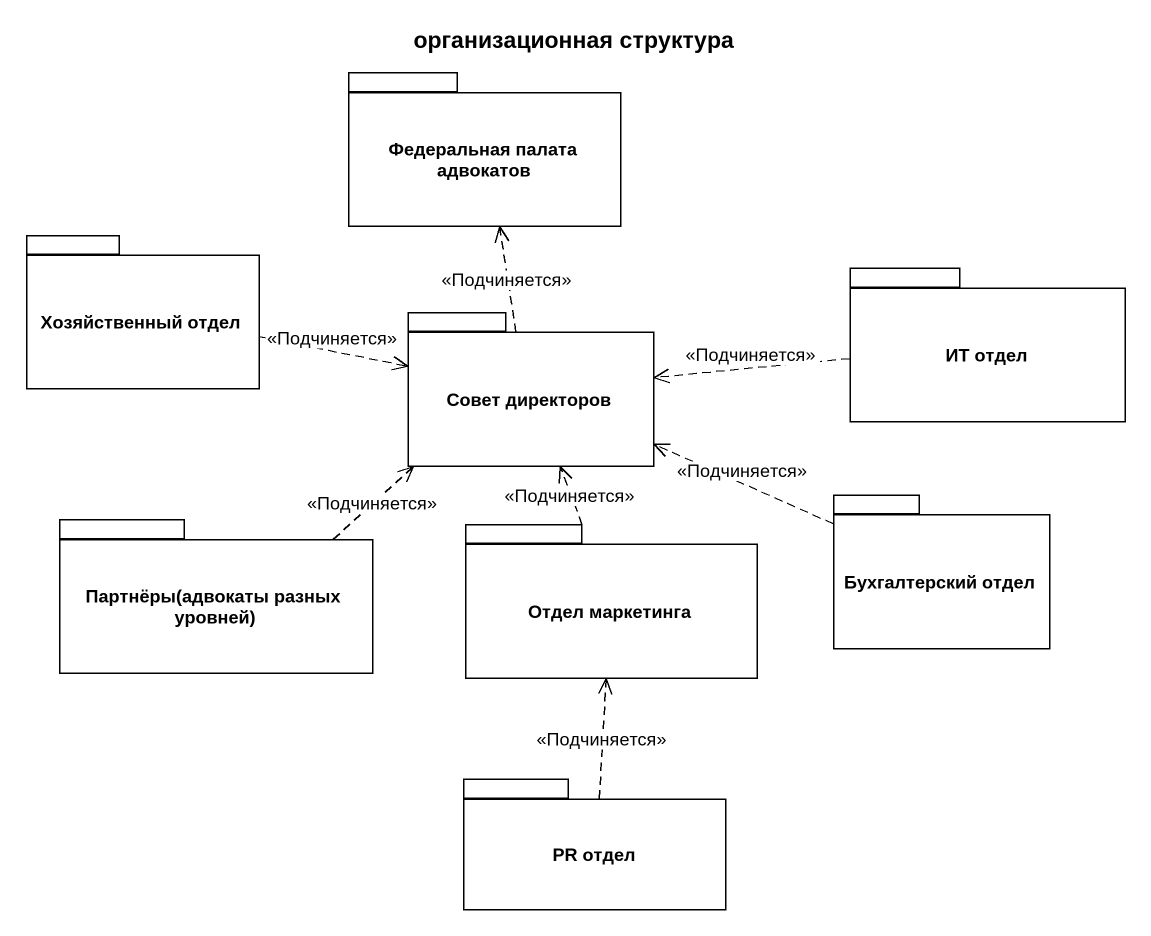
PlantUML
@startuml
title организационная структура
package "Федеральная палата адвокатов" as Федеральная_палата_адвокатов {
}
package "Хозяйственный отдел" as Хозяйственный_отдел {
}
package "ИТ отдел" as ИТ_отдел {
}
package "Совет директоров" as Совет_директоров {
}
package "Партнёры(адвокаты разных уровней)" as Партнёры_адвокаты_разных {
}
package "Бухгалтерский отдел" as Бухгалтерский_отдел {
}
package "Отдел маркетинга" as Отдел_маркетинга {
}
package "PR отдел" as PR_отдел {
}
Хозяйственный_отдел .right.> Совет_директоров : <<Подчиняется>>
ИТ_отдел .left.> Совет_директоров : <<Подчиняется>>
Совет_директоров .up.> Федеральная_палата_адвокатов : <<Подчиняется>>
Партнёры_адвокаты_разных .up.> Совет_директоров : <<Подчиняется>>
Бухгалтерский_отдел .left.> Совет_директоров : <<Подчиняется>>
Отдел_маркетинга .up.> Совет_директоров : <<Подчиняется>>
PR_отдел .up.> Отдел_маркетинга : <<Подчиняется>>
@enduml
